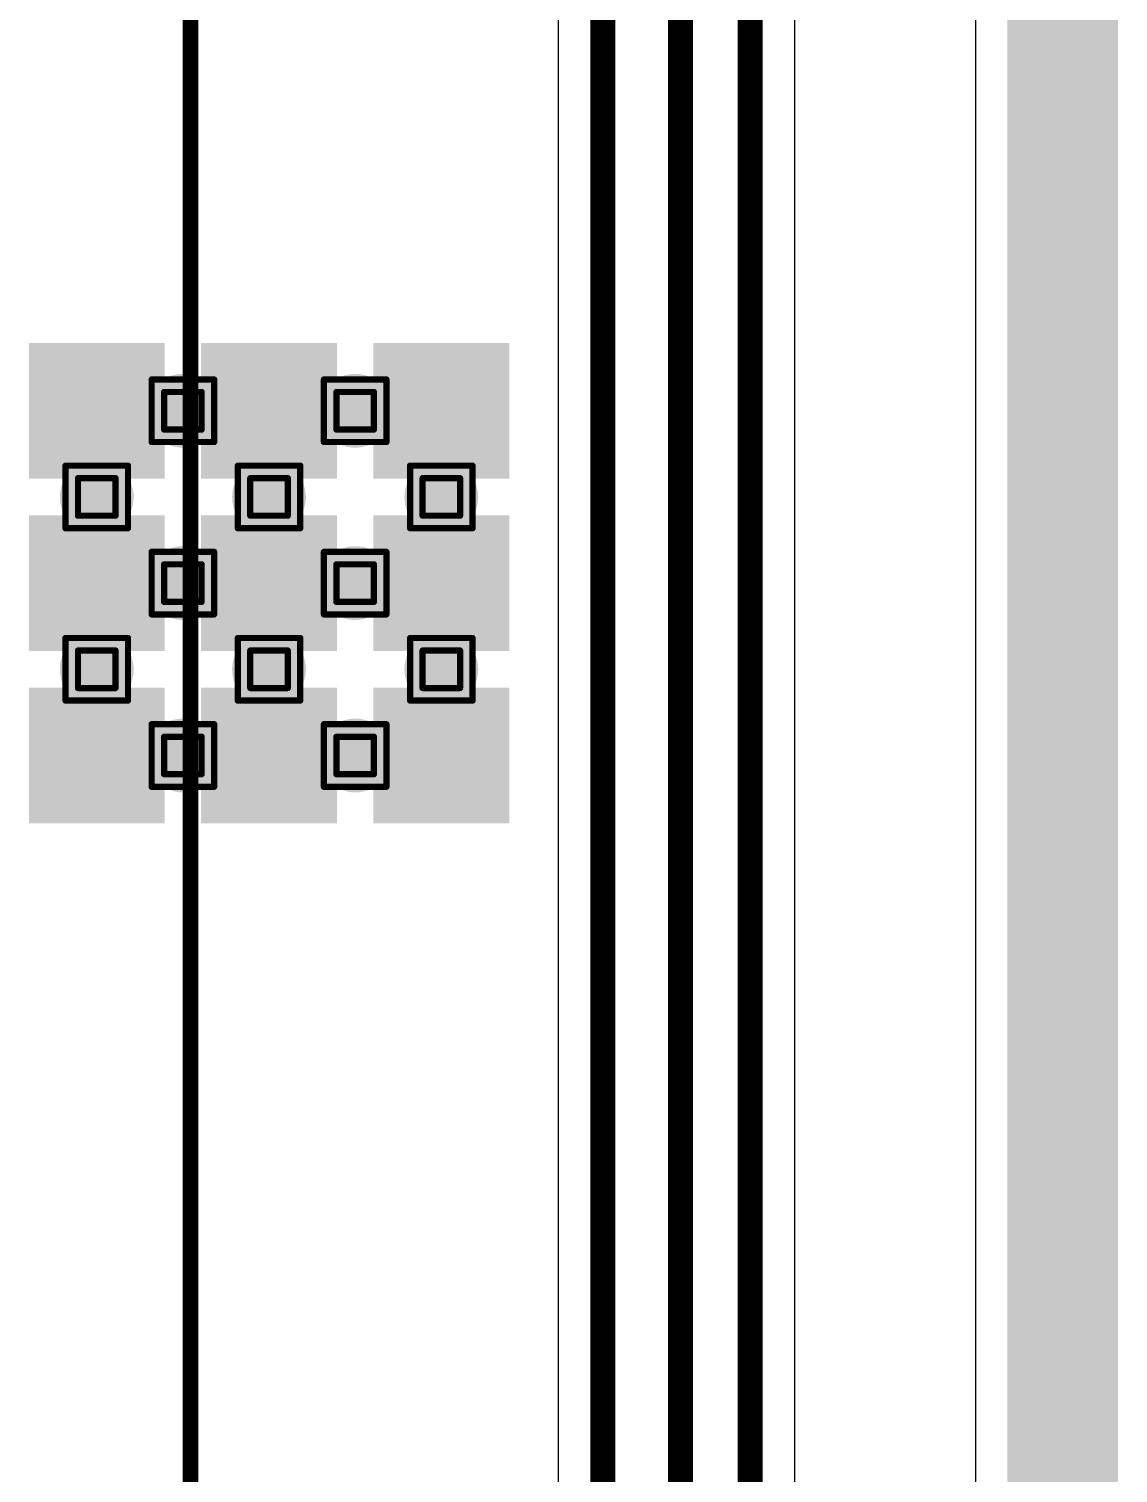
# Model space of a CAD drawing. Header units: inches. Extents: x -0.2 to 18.2, y -0.3 to 3.9.
# Drawn here: x 1.5825 to 1.931, y 0.9464 to 1.4082 of the extents above; entities that cross this region are included whole.
import ezdxf

# ---------------------------------------------------------------- set-up
doc = ezdxf.new("R2010")
doc.units = ezdxf.units.IN
doc.header["$MEASUREMENT"] = 0
for name, color, linetype in [('Bottom Layer', 5, 'Continuous'), ('Bottom Overlay', 54, 'Continuous'), ('Drill Drawing', 1, 'Continuous'), ('Multi-Layer', 9, 'Continuous'), ('Pad Holes', 156, 'Continuous'), ('Top Layer', 1, 'Continuous'), ('Top Paste', 8, 'Continuous'), ('Top Solder', 216, 'Continuous')]:
    doc.layers.add(name, color=color, linetype=linetype)

# ---------------------------------------------------------------- blocks, each defined once
blk = doc.blocks.new('38_SMD_M______30')
at = {"layer": 'Bottom Layer'}
h = blk.add_hatch(color=5, dxfattribs=at)
edge = h.paths.add_edge_path()
edge.add_arc((-0.07677, 0.10079), 0.01181, 0, 360)
h = blk.add_hatch(color=5, dxfattribs=at)
edge = h.paths.add_edge_path()
edge.add_arc((-0.02165, 0.10079), 0.01181, 0, 360)
h = blk.add_hatch(color=5, dxfattribs=at)
edge = h.paths.add_edge_path()
edge.add_arc((-0.10433, 0.07323), 0.01181, 0, 360)
h = blk.add_hatch(color=5, dxfattribs=at)
edge = h.paths.add_edge_path()
edge.add_arc((-0.04921, 0.07323), 0.01181, 0, 360)
h = blk.add_hatch(color=5, dxfattribs=at)
edge = h.paths.add_edge_path()
edge.add_arc((0.00591, 0.07323), 0.01181, 0, 360)
h = blk.add_hatch(color=5, dxfattribs=at)
edge = h.paths.add_edge_path()
edge.add_arc((-0.07677, 0.04567), 0.01181, 0, 360)
h = blk.add_hatch(color=5, dxfattribs=at)
edge = h.paths.add_edge_path()
edge.add_arc((-0.02165, 0.04567), 0.01181, 0, 360)
h = blk.add_hatch(color=5, dxfattribs=at)
edge = h.paths.add_edge_path()
edge.add_arc((-0.10433, 0.01811), 0.01181, 0, 360)
h = blk.add_hatch(color=5, dxfattribs=at)
edge = h.paths.add_edge_path()
edge.add_arc((-0.04921, 0.01811), 0.01181, 0, 360)
h = blk.add_hatch(color=5, dxfattribs=at)
edge = h.paths.add_edge_path()
edge.add_arc((0.00591, 0.01811), 0.01181, 0, 360)
h = blk.add_hatch(color=5, dxfattribs=at)
edge = h.paths.add_edge_path()
edge.add_arc((-0.07677, -0.00945), 0.01181, 0, 360)
h = blk.add_hatch(color=5, dxfattribs=at)
edge = h.paths.add_edge_path()
edge.add_arc((-0.02165, -0.00945), 0.01181, 0, 360)
at = {"layer": 'Multi-Layer'}
h = blk.add_hatch(color=9, dxfattribs=at)
edge = h.paths.add_edge_path()
edge.add_arc((-0.07677, 0.10079), 0.01181, 0, 360)
h = blk.add_hatch(color=9, dxfattribs=at)
edge = h.paths.add_edge_path()
edge.add_arc((-0.02165, 0.10079), 0.01181, 0, 360)
h = blk.add_hatch(color=9, dxfattribs=at)
edge = h.paths.add_edge_path()
edge.add_arc((-0.10433, 0.07323), 0.01181, 0, 360)
h = blk.add_hatch(color=9, dxfattribs=at)
edge = h.paths.add_edge_path()
edge.add_arc((-0.04921, 0.07323), 0.01181, 0, 360)
h = blk.add_hatch(color=9, dxfattribs=at)
edge = h.paths.add_edge_path()
edge.add_arc((0.00591, 0.07323), 0.01181, 0, 360)
h = blk.add_hatch(color=9, dxfattribs=at)
edge = h.paths.add_edge_path()
edge.add_arc((-0.07677, 0.04567), 0.01181, 0, 360)
h = blk.add_hatch(color=9, dxfattribs=at)
edge = h.paths.add_edge_path()
edge.add_arc((-0.02165, 0.04567), 0.01181, 0, 360)
h = blk.add_hatch(color=9, dxfattribs=at)
edge = h.paths.add_edge_path()
edge.add_arc((-0.10433, 0.01811), 0.01181, 0, 360)
h = blk.add_hatch(color=9, dxfattribs=at)
edge = h.paths.add_edge_path()
edge.add_arc((-0.04921, 0.01811), 0.01181, 0, 360)
h = blk.add_hatch(color=9, dxfattribs=at)
edge = h.paths.add_edge_path()
edge.add_arc((0.00591, 0.01811), 0.01181, 0, 360)
h = blk.add_hatch(color=9, dxfattribs=at)
edge = h.paths.add_edge_path()
edge.add_arc((-0.07677, -0.00945), 0.01181, 0, 360)
h = blk.add_hatch(color=9, dxfattribs=at)
edge = h.paths.add_edge_path()
edge.add_arc((-0.02165, -0.00945), 0.01181, 0, 360)
at = {"layer": 'Pad Holes'}
h = blk.add_hatch(color=7, dxfattribs=at)
edge = h.paths.add_edge_path()
edge.add_arc((-0.07677, 0.10079), 0.00591, 0, 360)
h = blk.add_hatch(color=7, dxfattribs=at)
edge = h.paths.add_edge_path()
edge.add_arc((-0.02165, 0.10079), 0.00591, 0, 360)
h = blk.add_hatch(color=7, dxfattribs=at)
edge = h.paths.add_edge_path()
edge.add_arc((-0.10433, 0.07323), 0.00591, 0, 360)
h = blk.add_hatch(color=7, dxfattribs=at)
edge = h.paths.add_edge_path()
edge.add_arc((-0.04921, 0.07323), 0.00591, 0, 360)
h = blk.add_hatch(color=7, dxfattribs=at)
edge = h.paths.add_edge_path()
edge.add_arc((0.00591, 0.07323), 0.00591, 0, 360)
h = blk.add_hatch(color=7, dxfattribs=at)
edge = h.paths.add_edge_path()
edge.add_arc((-0.07677, 0.04567), 0.00591, 0, 360)
h = blk.add_hatch(color=7, dxfattribs=at)
edge = h.paths.add_edge_path()
edge.add_arc((-0.02165, 0.04567), 0.00591, 0, 360)
h = blk.add_hatch(color=7, dxfattribs=at)
edge = h.paths.add_edge_path()
edge.add_arc((-0.10433, 0.01811), 0.00591, 0, 360)
h = blk.add_hatch(color=7, dxfattribs=at)
edge = h.paths.add_edge_path()
edge.add_arc((-0.04921, 0.01811), 0.00591, 0, 360)
h = blk.add_hatch(color=7, dxfattribs=at)
edge = h.paths.add_edge_path()
edge.add_arc((0.00591, 0.01811), 0.00591, 0, 360)
h = blk.add_hatch(color=7, dxfattribs=at)
edge = h.paths.add_edge_path()
edge.add_arc((-0.07677, -0.00945), 0.00591, 0, 360)
h = blk.add_hatch(color=7, dxfattribs=at)
edge = h.paths.add_edge_path()
edge.add_arc((-0.02165, -0.00945), 0.00591, 0, 360)
at = {"layer": 'Top Layer'}
for points in [[(-0.12205, 0.1185), (-0.08661, 0.1185), (-0.08661, 0.08307), (-0.12205, 0.08307)], [(-0.06693, 0.1185), (-0.0315, 0.1185), (-0.0315, 0.08307), (-0.06693, 0.08307)], [(-0.01181, 0.1185), (0.02362, 0.1185), (0.02362, 0.08307), (-0.01181, 0.08307)], [(-0.12205, 0.06339), (-0.08661, 0.06339), (-0.08661, 0.02795), (-0.12205, 0.02795)], [(-0.06693, 0.06339), (-0.0315, 0.06339), (-0.0315, 0.02795), (-0.06693, 0.02795)], [(-0.01181, 0.06339), (0.02362, 0.06339), (0.02362, 0.02795), (-0.01181, 0.02795)], [(-0.12205, 0.00827), (-0.08661, 0.00827), (-0.08661, -0.02717), (-0.12205, -0.02717)], [(-0.06693, 0.00827), (-0.0315, 0.00827), (-0.0315, -0.02717), (-0.06693, -0.02717)], [(-0.01181, 0.00827), (0.02362, 0.00827), (0.02362, -0.02717), (-0.01181, -0.02717)]]:
    blk.add_hatch(color=1, dxfattribs=at).paths.add_polyline_path(points)
h = blk.add_hatch(color=1, dxfattribs=at)
edge = h.paths.add_edge_path()
edge.add_arc((-0.07677, 0.10079), 0.01181, 0, 360)
h = blk.add_hatch(color=1, dxfattribs=at)
edge = h.paths.add_edge_path()
edge.add_arc((-0.02165, 0.10079), 0.01181, 0, 360)
h = blk.add_hatch(color=1, dxfattribs=at)
edge = h.paths.add_edge_path()
edge.add_arc((-0.10433, 0.07323), 0.01181, 0, 360)
h = blk.add_hatch(color=1, dxfattribs=at)
edge = h.paths.add_edge_path()
edge.add_arc((-0.04921, 0.07323), 0.01181, 0, 360)
h = blk.add_hatch(color=1, dxfattribs=at)
edge = h.paths.add_edge_path()
edge.add_arc((0.00591, 0.07323), 0.01181, 0, 360)
h = blk.add_hatch(color=1, dxfattribs=at)
edge = h.paths.add_edge_path()
edge.add_arc((-0.07677, 0.04567), 0.01181, 0, 360)
h = blk.add_hatch(color=1, dxfattribs=at)
edge = h.paths.add_edge_path()
edge.add_arc((-0.02165, 0.04567), 0.01181, 0, 360)
h = blk.add_hatch(color=1, dxfattribs=at)
edge = h.paths.add_edge_path()
edge.add_arc((-0.10433, 0.01811), 0.01181, 0, 360)
h = blk.add_hatch(color=1, dxfattribs=at)
edge = h.paths.add_edge_path()
edge.add_arc((-0.04921, 0.01811), 0.01181, 0, 360)
h = blk.add_hatch(color=1, dxfattribs=at)
edge = h.paths.add_edge_path()
edge.add_arc((0.00591, 0.01811), 0.01181, 0, 360)
h = blk.add_hatch(color=1, dxfattribs=at)
edge = h.paths.add_edge_path()
edge.add_arc((-0.07677, -0.00945), 0.01181, 0, 360)
h = blk.add_hatch(color=1, dxfattribs=at)
edge = h.paths.add_edge_path()
edge.add_arc((-0.02165, -0.00945), 0.01181, 0, 360)
at = {"layer": 'Top Paste'}
for points in [[(-0.12205, 0.1185), (-0.08661, 0.1185), (-0.08661, 0.08307), (-0.12205, 0.08307)], [(-0.06693, 0.1185), (-0.0315, 0.1185), (-0.0315, 0.08307), (-0.06693, 0.08307)], [(-0.01181, 0.1185), (0.02362, 0.1185), (0.02362, 0.08307), (-0.01181, 0.08307)], [(-0.12205, 0.06339), (-0.08661, 0.06339), (-0.08661, 0.02795), (-0.12205, 0.02795)], [(-0.06693, 0.06339), (-0.0315, 0.06339), (-0.0315, 0.02795), (-0.06693, 0.02795)], [(-0.01181, 0.06339), (0.02362, 0.06339), (0.02362, 0.02795), (-0.01181, 0.02795)], [(-0.12205, 0.00827), (-0.08661, 0.00827), (-0.08661, -0.02717), (-0.12205, -0.02717)], [(-0.06693, 0.00827), (-0.0315, 0.00827), (-0.0315, -0.02717), (-0.06693, -0.02717)], [(-0.01181, 0.00827), (0.02362, 0.00827), (0.02362, -0.02717), (-0.01181, -0.02717)]]:
    blk.add_hatch(color=8, dxfattribs=at).paths.add_polyline_path(points)
at = {"layer": 'Top Solder'}
for points in [[(-0.12605, 0.1225), (-0.08261, 0.1225), (-0.08261, 0.07907), (-0.12605, 0.07907)], [(-0.07093, 0.1225), (-0.0275, 0.1225), (-0.0275, 0.07907), (-0.07093, 0.07907)], [(-0.01581, 0.1225), (0.02762, 0.1225), (0.02762, 0.07907), (-0.01581, 0.07907)], [(-0.12605, 0.06739), (-0.08261, 0.06739), (-0.08261, 0.02395), (-0.12605, 0.02395)], [(-0.07093, 0.06739), (-0.0275, 0.06739), (-0.0275, 0.02395), (-0.07093, 0.02395)], [(-0.01581, 0.06739), (0.02762, 0.06739), (0.02762, 0.02395), (-0.01581, 0.02395)], [(-0.12605, 0.01227), (-0.08261, 0.01227), (-0.08261, -0.03117), (-0.12605, -0.03117)], [(-0.07093, 0.01227), (-0.0275, 0.01227), (-0.0275, -0.03117), (-0.07093, -0.03117)], [(-0.01581, 0.01227), (0.02762, 0.01227), (0.02762, -0.03117), (-0.01581, -0.03117)]]:
    blk.add_hatch(color=216, dxfattribs=at).paths.add_polyline_path(points)
blk = doc.blocks.new('1_3_______OLED_B_32')
at = {"layer": 'Bottom Overlay', "const_width": 0.005}
blk.add_lwpolyline([(-0.699, 1.24577), (-0.699, -0.081)], dxfattribs=at)

msp = doc.modelspace()

# ---------------------------------------------------------------- hatches: boundary and pattern name
at = {"layer": 'Bottom Layer'}
msp.add_hatch(color=5, dxfattribs=at).paths.add_polyline_path([(1.8956, 0.71577), (1.93103, 0.71577), (1.93103, 1.49675), (1.8956, 1.49675)])

# ---------------------------------------------------------------- linework, layer by layer
for p, q in [((1.82759, 0.79745), (1.82759, 1.58601)), ((1.7519, 1.56101), (1.7519, 0.88454)), ((1.8854, 1.49675), (1.8854, 0.71577))]:
    msp.add_line(p, q, dxfattribs=at)
at = {"layer": 'Bottom Layer', "const_width": 0.008}
for points in [[(1.81332, 0.78088), (1.81332, 1.58601)], [(1.791, 0.80856), (1.791, 1.57127)], [(1.76618, 0.87863), (1.76618, 1.56693)]]:
    msp.add_lwpolyline(points, dxfattribs=at)
at = {"layer": 'Drill Drawing', "const_width": 0.002}
for points in [[(1.62182, 1.29612), (1.64182, 1.29612)], [(1.62182, 1.27612), (1.62182, 1.29612)], [(1.64182, 1.27612), (1.64182, 1.29612)], [(1.67694, 1.29612), (1.69694, 1.29612)], [(1.67694, 1.27612), (1.67694, 1.29612)], [(1.69694, 1.27612), (1.69694, 1.29612)], [(1.62582, 1.29212), (1.63782, 1.29212)], [(1.62582, 1.28012), (1.62582, 1.29212)], [(1.63782, 1.28012), (1.63782, 1.29212)], [(1.68094, 1.29212), (1.69294, 1.29212)], [(1.68094, 1.28012), (1.68094, 1.29212)], [(1.69294, 1.28012), (1.69294, 1.29212)], [(1.62582, 1.28012), (1.63782, 1.28012)], [(1.68094, 1.28012), (1.69294, 1.28012)], [(1.62182, 1.27612), (1.64182, 1.27612)], [(1.67694, 1.27612), (1.69694, 1.27612)], [(1.59426, 1.26856), (1.61426, 1.26856)], [(1.59426, 1.24856), (1.59426, 1.26856)], [(1.59826, 1.26456), (1.61026, 1.26456)], [(1.59826, 1.25256), (1.59826, 1.26456)], [(1.61026, 1.25256), (1.61026, 1.26456)], [(1.61426, 1.24856), (1.61426, 1.26856)], [(1.64938, 1.26856), (1.66938, 1.26856)], [(1.64938, 1.24856), (1.64938, 1.26856)], [(1.65338, 1.26456), (1.66538, 1.26456)], [(1.65338, 1.25256), (1.65338, 1.26456)], [(1.66538, 1.25256), (1.66538, 1.26456)], [(1.66938, 1.24856), (1.66938, 1.26856)], [(1.7045, 1.26856), (1.7245, 1.26856)], [(1.7045, 1.24856), (1.7045, 1.26856)], [(1.7085, 1.26456), (1.7205, 1.26456)], [(1.7085, 1.25256), (1.7085, 1.26456)], [(1.7205, 1.25256), (1.7205, 1.26456)], [(1.7245, 1.24856), (1.7245, 1.26856)], [(1.59826, 1.25256), (1.61026, 1.25256)], [(1.65338, 1.25256), (1.66538, 1.25256)], [(1.7085, 1.25256), (1.7205, 1.25256)], [(1.59426, 1.24856), (1.61426, 1.24856)], [(1.64938, 1.24856), (1.66938, 1.24856)], [(1.7045, 1.24856), (1.7245, 1.24856)], [(1.62182, 1.241), (1.64182, 1.241)], [(1.62182, 1.221), (1.62182, 1.241)], [(1.62582, 1.237), (1.63782, 1.237)], [(1.62582, 1.225), (1.62582, 1.237)], [(1.63782, 1.225), (1.63782, 1.237)], [(1.64182, 1.221), (1.64182, 1.241)], [(1.67694, 1.241), (1.69694, 1.241)], [(1.67694, 1.221), (1.67694, 1.241)], [(1.68094, 1.237), (1.69294, 1.237)], [(1.68094, 1.225), (1.68094, 1.237)], [(1.69294, 1.225), (1.69294, 1.237)], [(1.69694, 1.221), (1.69694, 1.241)], [(1.62582, 1.225), (1.63782, 1.225)], [(1.68094, 1.225), (1.69294, 1.225)], [(1.62182, 1.221), (1.64182, 1.221)], [(1.67694, 1.221), (1.69694, 1.221)], [(1.59426, 1.21344), (1.61426, 1.21344)], [(1.59426, 1.19344), (1.59426, 1.21344)], [(1.59826, 1.20944), (1.61026, 1.20944)], [(1.59826, 1.19744), (1.59826, 1.20944)], [(1.61026, 1.19744), (1.61026, 1.20944)], [(1.61426, 1.19344), (1.61426, 1.21344)], [(1.64938, 1.21344), (1.66938, 1.21344)], [(1.64938, 1.19344), (1.64938, 1.21344)], [(1.65338, 1.20944), (1.66538, 1.20944)], [(1.65338, 1.19744), (1.65338, 1.20944)], [(1.66538, 1.19744), (1.66538, 1.20944)], [(1.66938, 1.19344), (1.66938, 1.21344)], [(1.7045, 1.21344), (1.7245, 1.21344)], [(1.7045, 1.19344), (1.7045, 1.21344)], [(1.7085, 1.20944), (1.7205, 1.20944)], [(1.7085, 1.19744), (1.7085, 1.20944)], [(1.7205, 1.19744), (1.7205, 1.20944)], [(1.7245, 1.19344), (1.7245, 1.21344)], [(1.59826, 1.19744), (1.61026, 1.19744)], [(1.65338, 1.19744), (1.66538, 1.19744)], [(1.7085, 1.19744), (1.7205, 1.19744)], [(1.59426, 1.19344), (1.61426, 1.19344)], [(1.64938, 1.19344), (1.66938, 1.19344)], [(1.7045, 1.19344), (1.7245, 1.19344)], [(1.62182, 1.18588), (1.64182, 1.18588)], [(1.62182, 1.16588), (1.62182, 1.18588)], [(1.62582, 1.18188), (1.63782, 1.18188)], [(1.62582, 1.16988), (1.62582, 1.18188)], [(1.63782, 1.16988), (1.63782, 1.18188)], [(1.64182, 1.16588), (1.64182, 1.18588)], [(1.67694, 1.18588), (1.69694, 1.18588)], [(1.67694, 1.16588), (1.67694, 1.18588)], [(1.68094, 1.18188), (1.69294, 1.18188)], [(1.68094, 1.16988), (1.68094, 1.18188)], [(1.69294, 1.16988), (1.69294, 1.18188)], [(1.69694, 1.16588), (1.69694, 1.18588)], [(1.62582, 1.16988), (1.63782, 1.16988)], [(1.68094, 1.16988), (1.69294, 1.16988)], [(1.62182, 1.16588), (1.64182, 1.16588)], [(1.67694, 1.16588), (1.69694, 1.16588)]]:
    msp.add_lwpolyline(points, dxfattribs=at)
at = {"layer": 'Drill Drawing', "const_width": 0.001}
for points in [[(1.62132, 1.29612, 1), (1.62232, 1.29612, 1)], [(1.62132, 1.29612, 1), (1.62232, 1.29612, 1)], [(1.64132, 1.29612, 1), (1.64232, 1.29612, 1)], [(1.64132, 1.29612, 1), (1.64232, 1.29612, 1)], [(1.67644, 1.29612, 1), (1.67744, 1.29612, 1)], [(1.67644, 1.29612, 1), (1.67744, 1.29612, 1)], [(1.69644, 1.29612, 1), (1.69744, 1.29612, 1)], [(1.69644, 1.29612, 1), (1.69744, 1.29612, 1)], [(1.62532, 1.29212, 1), (1.62632, 1.29212, 1)], [(1.62532, 1.29212, 1), (1.62632, 1.29212, 1)], [(1.63732, 1.29212, 1), (1.63832, 1.29212, 1)], [(1.63732, 1.29212, 1), (1.63832, 1.29212, 1)], [(1.68044, 1.29212, 1), (1.68144, 1.29212, 1)], [(1.68044, 1.29212, 1), (1.68144, 1.29212, 1)], [(1.69244, 1.29212, 1), (1.69344, 1.29212, 1)], [(1.69244, 1.29212, 1), (1.69344, 1.29212, 1)], [(1.62532, 1.28012, 1), (1.62632, 1.28012, 1)], [(1.62532, 1.28012, 1), (1.62632, 1.28012, 1)], [(1.63732, 1.28012, 1), (1.63832, 1.28012, 1)], [(1.63732, 1.28012, 1), (1.63832, 1.28012, 1)], [(1.68044, 1.28012, 1), (1.68144, 1.28012, 1)], [(1.68044, 1.28012, 1), (1.68144, 1.28012, 1)], [(1.69244, 1.28012, 1), (1.69344, 1.28012, 1)], [(1.69244, 1.28012, 1), (1.69344, 1.28012, 1)], [(1.62132, 1.27612, 1), (1.62232, 1.27612, 1)], [(1.62132, 1.27612, 1), (1.62232, 1.27612, 1)], [(1.64132, 1.27612, 1), (1.64232, 1.27612, 1)], [(1.64132, 1.27612, 1), (1.64232, 1.27612, 1)], [(1.67644, 1.27612, 1), (1.67744, 1.27612, 1)], [(1.67644, 1.27612, 1), (1.67744, 1.27612, 1)], [(1.69644, 1.27612, 1), (1.69744, 1.27612, 1)], [(1.69644, 1.27612, 1), (1.69744, 1.27612, 1)], [(1.59376, 1.26856, 1), (1.59476, 1.26856, 1)], [(1.59376, 1.26856, 1), (1.59476, 1.26856, 1)], [(1.59776, 1.26456, 1), (1.59876, 1.26456, 1)], [(1.59776, 1.26456, 1), (1.59876, 1.26456, 1)], [(1.60976, 1.26456, 1), (1.61076, 1.26456, 1)], [(1.60976, 1.26456, 1), (1.61076, 1.26456, 1)], [(1.61376, 1.26856, 1), (1.61476, 1.26856, 1)], [(1.61376, 1.26856, 1), (1.61476, 1.26856, 1)], [(1.64888, 1.26856, 1), (1.64988, 1.26856, 1)], [(1.64888, 1.26856, 1), (1.64988, 1.26856, 1)], [(1.65288, 1.26456, 1), (1.65388, 1.26456, 1)], [(1.65288, 1.26456, 1), (1.65388, 1.26456, 1)], [(1.66488, 1.26456, 1), (1.66588, 1.26456, 1)], [(1.66488, 1.26456, 1), (1.66588, 1.26456, 1)], [(1.66888, 1.26856, 1), (1.66988, 1.26856, 1)], [(1.66888, 1.26856, 1), (1.66988, 1.26856, 1)], [(1.704, 1.26856, 1), (1.705, 1.26856, 1)], [(1.704, 1.26856, 1), (1.705, 1.26856, 1)], [(1.708, 1.26456, 1), (1.709, 1.26456, 1)], [(1.708, 1.26456, 1), (1.709, 1.26456, 1)], [(1.72, 1.26456, 1), (1.721, 1.26456, 1)], [(1.72, 1.26456, 1), (1.721, 1.26456, 1)], [(1.724, 1.26856, 1), (1.725, 1.26856, 1)], [(1.724, 1.26856, 1), (1.725, 1.26856, 1)], [(1.59776, 1.25256, 1), (1.59876, 1.25256, 1)], [(1.59776, 1.25256, 1), (1.59876, 1.25256, 1)], [(1.60976, 1.25256, 1), (1.61076, 1.25256, 1)], [(1.60976, 1.25256, 1), (1.61076, 1.25256, 1)], [(1.65288, 1.25256, 1), (1.65388, 1.25256, 1)], [(1.65288, 1.25256, 1), (1.65388, 1.25256, 1)], [(1.66488, 1.25256, 1), (1.66588, 1.25256, 1)], [(1.66488, 1.25256, 1), (1.66588, 1.25256, 1)], [(1.708, 1.25256, 1), (1.709, 1.25256, 1)], [(1.708, 1.25256, 1), (1.709, 1.25256, 1)], [(1.72, 1.25256, 1), (1.721, 1.25256, 1)], [(1.72, 1.25256, 1), (1.721, 1.25256, 1)], [(1.59376, 1.24856, 1), (1.59476, 1.24856, 1)], [(1.59376, 1.24856, 1), (1.59476, 1.24856, 1)], [(1.61376, 1.24856, 1), (1.61476, 1.24856, 1)], [(1.61376, 1.24856, 1), (1.61476, 1.24856, 1)], [(1.64888, 1.24856, 1), (1.64988, 1.24856, 1)], [(1.64888, 1.24856, 1), (1.64988, 1.24856, 1)], [(1.66888, 1.24856, 1), (1.66988, 1.24856, 1)], [(1.66888, 1.24856, 1), (1.66988, 1.24856, 1)], [(1.704, 1.24856, 1), (1.705, 1.24856, 1)], [(1.704, 1.24856, 1), (1.705, 1.24856, 1)], [(1.724, 1.24856, 1), (1.725, 1.24856, 1)], [(1.724, 1.24856, 1), (1.725, 1.24856, 1)], [(1.62132, 1.241, 1), (1.62232, 1.241, 1)], [(1.62132, 1.241, 1), (1.62232, 1.241, 1)], [(1.62532, 1.237, 1), (1.62632, 1.237, 1)], [(1.62532, 1.237, 1), (1.62632, 1.237, 1)], [(1.63732, 1.237, 1), (1.63832, 1.237, 1)], [(1.63732, 1.237, 1), (1.63832, 1.237, 1)], [(1.64132, 1.241, 1), (1.64232, 1.241, 1)], [(1.64132, 1.241, 1), (1.64232, 1.241, 1)], [(1.67644, 1.241, 1), (1.67744, 1.241, 1)], [(1.67644, 1.241, 1), (1.67744, 1.241, 1)], [(1.68044, 1.237, 1), (1.68144, 1.237, 1)], [(1.68044, 1.237, 1), (1.68144, 1.237, 1)], [(1.69244, 1.237, 1), (1.69344, 1.237, 1)], [(1.69244, 1.237, 1), (1.69344, 1.237, 1)], [(1.69644, 1.241, 1), (1.69744, 1.241, 1)], [(1.69644, 1.241, 1), (1.69744, 1.241, 1)], [(1.62532, 1.225, 1), (1.62632, 1.225, 1)], [(1.62532, 1.225, 1), (1.62632, 1.225, 1)], [(1.63732, 1.225, 1), (1.63832, 1.225, 1)], [(1.63732, 1.225, 1), (1.63832, 1.225, 1)], [(1.68044, 1.225, 1), (1.68144, 1.225, 1)], [(1.68044, 1.225, 1), (1.68144, 1.225, 1)], [(1.69244, 1.225, 1), (1.69344, 1.225, 1)], [(1.69244, 1.225, 1), (1.69344, 1.225, 1)], [(1.62132, 1.221, 1), (1.62232, 1.221, 1)], [(1.62132, 1.221, 1), (1.62232, 1.221, 1)], [(1.64132, 1.221, 1), (1.64232, 1.221, 1)], [(1.64132, 1.221, 1), (1.64232, 1.221, 1)], [(1.67644, 1.221, 1), (1.67744, 1.221, 1)], [(1.67644, 1.221, 1), (1.67744, 1.221, 1)], [(1.69644, 1.221, 1), (1.69744, 1.221, 1)], [(1.69644, 1.221, 1), (1.69744, 1.221, 1)], [(1.59376, 1.21344, 1), (1.59476, 1.21344, 1)], [(1.59376, 1.21344, 1), (1.59476, 1.21344, 1)], [(1.59776, 1.20944, 1), (1.59876, 1.20944, 1)], [(1.59776, 1.20944, 1), (1.59876, 1.20944, 1)], [(1.60976, 1.20944, 1), (1.61076, 1.20944, 1)], [(1.60976, 1.20944, 1), (1.61076, 1.20944, 1)], [(1.61376, 1.21344, 1), (1.61476, 1.21344, 1)], [(1.61376, 1.21344, 1), (1.61476, 1.21344, 1)], [(1.64888, 1.21344, 1), (1.64988, 1.21344, 1)], [(1.64888, 1.21344, 1), (1.64988, 1.21344, 1)], [(1.65288, 1.20944, 1), (1.65388, 1.20944, 1)], [(1.65288, 1.20944, 1), (1.65388, 1.20944, 1)], [(1.66488, 1.20944, 1), (1.66588, 1.20944, 1)], [(1.66488, 1.20944, 1), (1.66588, 1.20944, 1)], [(1.66888, 1.21344, 1), (1.66988, 1.21344, 1)], [(1.66888, 1.21344, 1), (1.66988, 1.21344, 1)], [(1.704, 1.21344, 1), (1.705, 1.21344, 1)], [(1.704, 1.21344, 1), (1.705, 1.21344, 1)], [(1.708, 1.20944, 1), (1.709, 1.20944, 1)], [(1.708, 1.20944, 1), (1.709, 1.20944, 1)], [(1.72, 1.20944, 1), (1.721, 1.20944, 1)], [(1.72, 1.20944, 1), (1.721, 1.20944, 1)], [(1.724, 1.21344, 1), (1.725, 1.21344, 1)], [(1.724, 1.21344, 1), (1.725, 1.21344, 1)], [(1.59776, 1.19744, 1), (1.59876, 1.19744, 1)], [(1.59776, 1.19744, 1), (1.59876, 1.19744, 1)], [(1.60976, 1.19744, 1), (1.61076, 1.19744, 1)], [(1.60976, 1.19744, 1), (1.61076, 1.19744, 1)], [(1.65288, 1.19744, 1), (1.65388, 1.19744, 1)], [(1.65288, 1.19744, 1), (1.65388, 1.19744, 1)], [(1.66488, 1.19744, 1), (1.66588, 1.19744, 1)], [(1.66488, 1.19744, 1), (1.66588, 1.19744, 1)], [(1.708, 1.19744, 1), (1.709, 1.19744, 1)], [(1.708, 1.19744, 1), (1.709, 1.19744, 1)], [(1.72, 1.19744, 1), (1.721, 1.19744, 1)], [(1.72, 1.19744, 1), (1.721, 1.19744, 1)], [(1.59376, 1.19344, 1), (1.59476, 1.19344, 1)], [(1.59376, 1.19344, 1), (1.59476, 1.19344, 1)], [(1.61376, 1.19344, 1), (1.61476, 1.19344, 1)], [(1.61376, 1.19344, 1), (1.61476, 1.19344, 1)], [(1.64888, 1.19344, 1), (1.64988, 1.19344, 1)], [(1.64888, 1.19344, 1), (1.64988, 1.19344, 1)], [(1.66888, 1.19344, 1), (1.66988, 1.19344, 1)], [(1.66888, 1.19344, 1), (1.66988, 1.19344, 1)], [(1.704, 1.19344, 1), (1.705, 1.19344, 1)], [(1.704, 1.19344, 1), (1.705, 1.19344, 1)], [(1.724, 1.19344, 1), (1.725, 1.19344, 1)], [(1.724, 1.19344, 1), (1.725, 1.19344, 1)], [(1.62132, 1.18588, 1), (1.62232, 1.18588, 1)], [(1.62132, 1.18588, 1), (1.62232, 1.18588, 1)], [(1.62532, 1.18188, 1), (1.62632, 1.18188, 1)], [(1.62532, 1.18188, 1), (1.62632, 1.18188, 1)], [(1.63732, 1.18188, 1), (1.63832, 1.18188, 1)], [(1.63732, 1.18188, 1), (1.63832, 1.18188, 1)], [(1.64132, 1.18588, 1), (1.64232, 1.18588, 1)], [(1.64132, 1.18588, 1), (1.64232, 1.18588, 1)], [(1.67644, 1.18588, 1), (1.67744, 1.18588, 1)], [(1.67644, 1.18588, 1), (1.67744, 1.18588, 1)], [(1.68044, 1.18188, 1), (1.68144, 1.18188, 1)], [(1.68044, 1.18188, 1), (1.68144, 1.18188, 1)], [(1.69244, 1.18188, 1), (1.69344, 1.18188, 1)], [(1.69244, 1.18188, 1), (1.69344, 1.18188, 1)], [(1.69644, 1.18588, 1), (1.69744, 1.18588, 1)], [(1.69644, 1.18588, 1), (1.69744, 1.18588, 1)], [(1.62532, 1.16988, 1), (1.62632, 1.16988, 1)], [(1.62532, 1.16988, 1), (1.62632, 1.16988, 1)], [(1.63732, 1.16988, 1), (1.63832, 1.16988, 1)], [(1.63732, 1.16988, 1), (1.63832, 1.16988, 1)], [(1.68044, 1.16988, 1), (1.68144, 1.16988, 1)], [(1.68044, 1.16988, 1), (1.68144, 1.16988, 1)], [(1.69244, 1.16988, 1), (1.69344, 1.16988, 1)], [(1.69244, 1.16988, 1), (1.69344, 1.16988, 1)], [(1.62132, 1.16588, 1), (1.62232, 1.16588, 1)], [(1.62132, 1.16588, 1), (1.62232, 1.16588, 1)], [(1.64132, 1.16588, 1), (1.64232, 1.16588, 1)], [(1.64132, 1.16588, 1), (1.64232, 1.16588, 1)], [(1.67644, 1.16588, 1), (1.67744, 1.16588, 1)], [(1.67644, 1.16588, 1), (1.67744, 1.16588, 1)], [(1.69644, 1.16588, 1), (1.69744, 1.16588, 1)], [(1.69644, 1.16588, 1), (1.69744, 1.16588, 1)]]:
    msp.add_lwpolyline(points, format="xyb", close=True, dxfattribs=at)

# ---------------------------------------------------------------- block references
for name, p, rotation in [('1_3_______OLED_B_32', (0.93521, 1.51109), 180), ('38_SMD_M______30', (1.61371, 1.18179), 270)]:
    msp.add_blockref(name, p, dxfattribs=dict(rotation=rotation))

doc.saveas('drawing.dxf')
